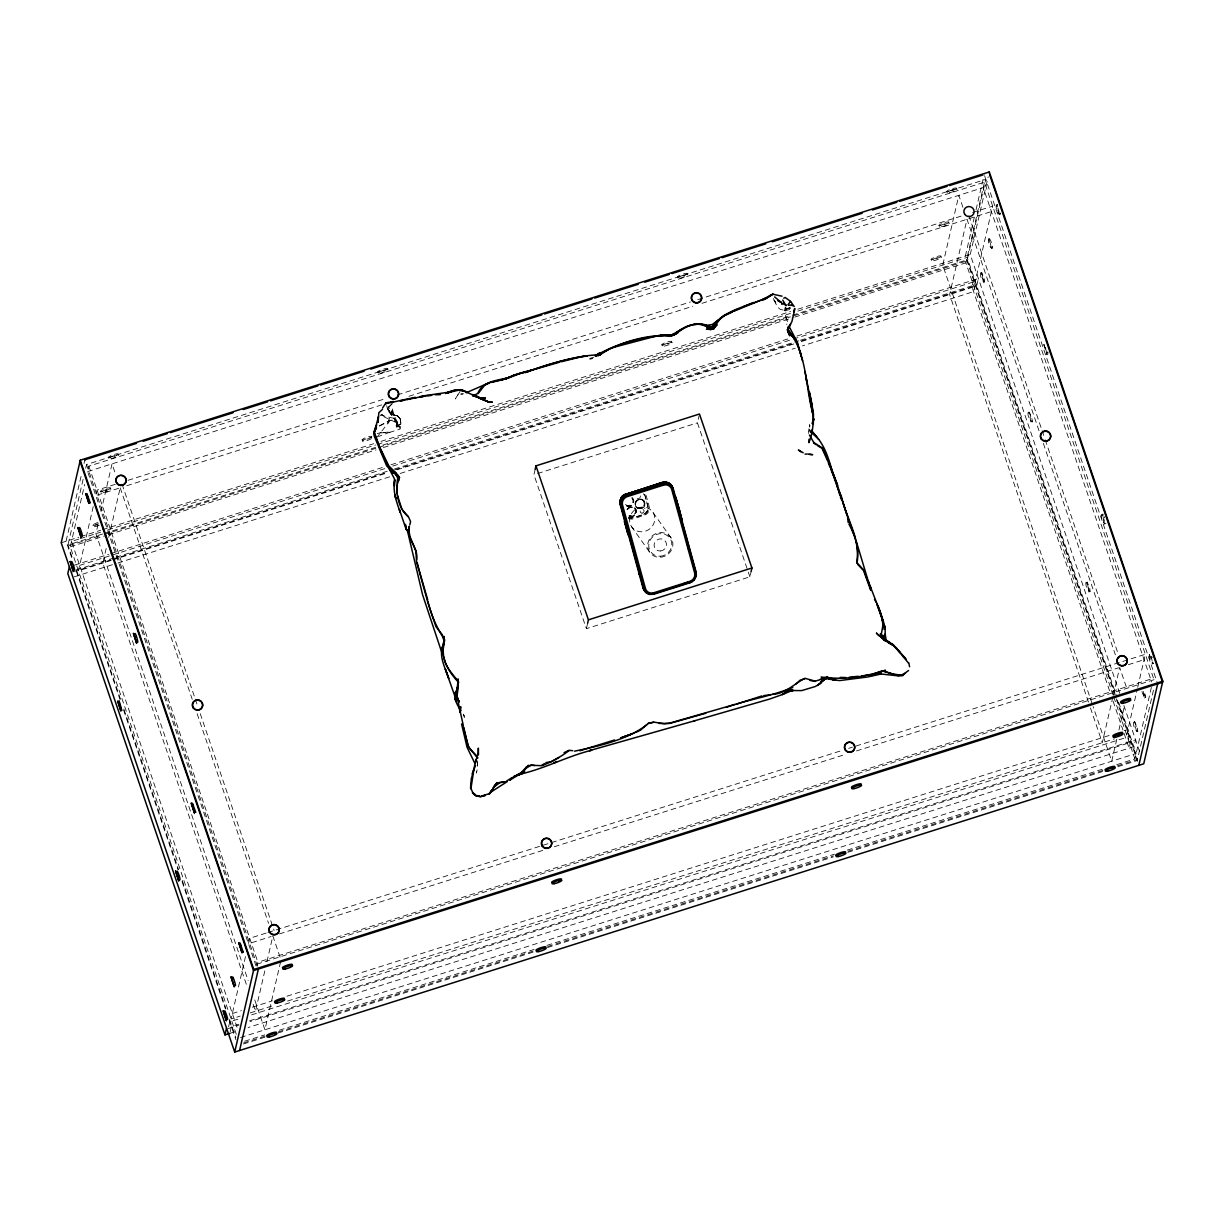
<?xml version="1.0" encoding="UTF-8"?>
<svg xmlns="http://www.w3.org/2000/svg" width="1224" height="1224" viewBox="0 0 1224 1224"><rect width="100%" height="100%" fill="white"/><g stroke="black" fill="none" stroke-linecap="round" stroke-linejoin="round"><path stroke-width="0.75" stroke-dasharray="5 3.75" d="M989.558 238.435C986.345 239.277 990.354 250.4 992.71 247.692C992.756 243.821 987.569 233.493 990.415 243.148M1103.084 514.248C1099.381 513.988 1103.65 526.228 1106.006 523.291M1152.182 661.037C1148.387 643.365 1147.898 663.867 1153.635 663.546M392.292 403.736L388.865 407.271L389.446 411.754L392.69 414.814L397.127 415.548L400.676 419.082L400.875 423.963L396.499 427.13L397.157 424.682L394.006 418.333L380.389 415.135L395.367 422.158M477.528 765.811L477.666 760.639M477.513 762.46L477.207 766.132L477.819 763.271M644.941 508.021L644.696 508.756M643.579 514.264C646.853 514.524 649.653 503.798 647.419 511.204C643.35 517.584 620.644 518.93 633.16 517.4M477.085 769.804L476.503 773.14L476.197 769.605M396.499 427.13L397.509 422.234L394.006 418.333L396.53 426.686M379.593 426.059L390.288 420.398L394.786 419.587L397.463 422.433L396.484 426.885L396.637 425.983L400.064 426.564L396.117 426.962L397.081 422.341L394.74 419.832M81.044 476.411L66.081 541.237L72.231 559.307M84.043 463.452L84.9 459.734L258.386 969.01M83.11 479.349L67.718 546.042L102.296 535.072M85.68 468.241L86.537 464.539L985.81 179.362L966.991 260.865L792.234 316.282M236.339 1034.372L70.258 546.837L84.655 484.459M256.046 965.981L87.623 471.592L88.878 466.16L984.494 182.147L1153.498 678.249L257.882 962.248L257.04 965.874M93.238 506.583L78.412 570.812L111.185 560.424M98.027 524.484L95.916 533.679L248.135 980.501M100.995 511.617L112.027 463.85L115.53 474.116M106.197 548.444L102.816 563.071L247.493 987.737M108.737 537.428L120.197 487.825L95.793 495.552L97.048 490.12L115.24 484.352M228.597 1026.844L229.775 1021.765L240.7 1018.291M245.488 956.587L231.091 1018.965L240.195 1016.088M230.234 1031.648L231.412 1026.553L238.695 1024.243M264.812 970.892L255.495 1011.238L252.419 1002.196M266.924 961.697L272.86 935.977L280.449 958.239M280.602 961.789L264.92 1029.766L254.286 998.57M535.163 469.389L533.939 474.698L586.388 628.677L749.899 576.825L751.123 571.532M586.388 628.677L587.612 623.368M749.899 576.825L697.435 422.846L699.072 415.778M974.335 217.168L965.354 256.076L1138.244 763.547M976.048 209.763L984.173 174.573M1113.167 695.201L965.874 262.839L984.494 182.147M1119.746 693.365L970.234 254.516L988.196 176.73M973.524 280.036L971.948 286.829L1110.627 693.901M1112.891 696.854L1102.304 742.708L1089.375 704.749M1113.32 695.003L1119.669 667.447L1127.258 689.709M1116.808 739.189L1111.729 761.236L1093.093 706.554M1118.935 729.994L1124.443 706.11M1126.707 734.966L1137.295 689.112M1137.723 687.276L1145.327 654.274L848.615 748.369M1130.685 741.377L1129.125 748.17L1123.571 731.891M1116.67 764.694L1134.878 758.926L1151.815 685.517M1153.467 690.168L1137.218 760.548L1117.191 766.897M789.541 309.442L785.012 310.973L786.099 306.811M808.452 433.48L809.477 429.838M809.691 426.533L810.043 425.677M460.04 391.481L455.328 398.932L458.235 394.25M789.495 308.876L790.214 308.096L782.794 309.947L780.162 309.29L776.98 306.551L775.022 301.41M392.032 403.538L388.498 407.225L389.033 411.937L397.984 423.412L394.052 415.38L392.078 407.837L391.481 415.334L392.353 410.759L387.151 424.651L389.201 421.591L377.053 437.167M997.621 204.683C993.429 204.24 999.335 218.346 1000.452 212.991M997.407 204.469L997.575 206.764M999.197 214.69L996.183 204.867M991.364 248.64L990.522 243.928M980.501 272.784C979.139 277.649 986.957 287.732 983.897 277.496C978.986 265.914 981.755 278.246 984.739 282.209M981.725 272.386L982.566 277.114M983.53 282.606L982.673 277.879M1043.812 344.663L1046.826 354.486L1048.05 354.103L1043.812 344.663L1045.021 344.281L1045.005 345.581M1046.826 354.486L1045.985 349.758M1028.129 412.58C1026.768 417.461 1034.571 427.528 1031.526 417.292C1026.079 405.067 1030.241 417.063 1031.144 422.402M1029.353 412.197L1032.368 422.02M1102.855 514.034L1103.038 516.329M1104.66 524.239L1101.631 514.417M1085.963 582.333C1084.602 587.214 1092.405 597.281 1089.36 587.046C1084.433 575.464 1087.218 587.795 1090.201 591.773M1087.172 581.951L1088.029 586.663M1088.977 592.156L1088.136 587.443M1152.289 664.051L1152.32 662.735M1141.9 691.637L1144.455 698.001L1143.599 693.289M1144.455 698.001L1145.802 697.053L1144.409 691.621M1133.577 722.145C1132.215 727.01 1140.034 737.093 1136.974 726.857C1131.542 714.617 1135.704 726.628 1136.606 731.967M1134.801 721.747L1137.83 731.569M396.117 426.962L400.462 423.932L400.248 419.235L400.998 425.631L400.095 429.058L389.921 432.302L380.067 432.975L390.946 431.797L378.568 436.494M590.657 359.305L592.248 358.357L588.361 359.168L592.248 358.357M379.333 425.891L390.089 420.169M790.138 307.224L785.701 309.32L788.868 308.678M790.214 308.096L782.794 309.947L785.273 310.315M87.623 471.592L983.239 187.578L1151.662 681.967M127.985 480.313L386.478 398.336M397.402 394.878L690.474 301.945M697.757 299.635L961.712 215.929M972.636 212.471L992.664 206.122L974.029 286.798L801.093 341.634M126.73 485.744L383.403 404.348M408.892 396.27L692.861 306.214M701.964 303.338L991.409 211.553M61.2 542.783L78.826 537.198M80.646 536.617L100.674 530.267M102.495 529.701L373.733 443.685M381.016 441.374L790.597 311.493M797.88 309.182L970.234 254.516M78.78 539.096L71.512 541.406L237.012 1027.227M80.218 538.652L100.628 532.18M107.911 529.87L375.508 445.016M377.329 444.434L790.551 313.39M797.834 311.08L967.128 257.407L1116.885 697.007M102.556 533.985L67.963 544.94L72.262 557.578M104.377 533.404L375.615 447.387M382.898 445.077L790.658 315.777M792.479 315.195L967.235 259.779L1114.727 692.723M104.117 534.49L377.176 447.892M378.996 447.326L790.413 316.863M70.258 546.837L106.656 535.301M108.477 534.72L376.074 449.866M383.357 447.556L792.938 317.674M794.759 317.093L965.874 262.839M74.251 565.213L108.829 554.243M110.65 553.661L383.709 467.078M390.992 464.768L789.664 338.344M796.946 336.034L978.404 278.491L976.829 285.284L800.833 341.098M79.667 565.381L385.483 468.394M392.766 466.084L791.423 339.675M793.244 339.094L975.283 281.367M75.873 570.002L114.107 557.884M115.928 557.303L387.167 471.286M394.449 468.976L798.584 340.823M800.404 340.241L975.161 284.825L973.585 291.618L802.47 345.887M72.675 572.006L110.91 559.873M112.73 559.292L387.61 472.127M394.893 469.817L793.55 343.393M113.006 559.842L387.87 472.678M396.974 469.787L793.81 343.944M74.312 576.795L116.173 563.514M117.994 562.933L391.053 476.35M400.156 473.459L795.187 348.197M537.566 473.535L697.435 422.846M266.098 933.086L249.711 938.288L248.457 943.719L271.131 936.528M267.918 932.52L841.332 750.679M279.409 933.912L543.364 850.206M554.288 846.748L845.539 754.382M856.463 750.924L1118.598 667.799M1128.39 664.678L1144.073 659.705M256.765 964.221L1156.037 679.06M232.346 1013.533L241.449 1010.657M252.373 1007.184L272.386 1000.834M286.952 996.214L1111.576 734.721M1124.321 730.682L1127.962 729.535M250.262 1012.891L274.773 1005.118M287.518 1001.079L1114.498 738.837M251.624 1014.834L1129.048 736.588L1127.488 743.381L250.048 1021.627M249.62 1020.785L1135.566 739.832L1134.005 746.625L248.044 1027.563M228.215 1028.543L239.139 1025.085M229.837 1033.347L237.119 1031.036M240.516 1037.508L1136.132 753.494L1117.497 698.812M244.708 1041.211L264.736 1034.861M279.302 1030.241L534.154 949.426M546.899 945.387L834.508 854.168M847.253 850.129L1103.926 768.749M243.653 1042.909L265.501 1035.978M278.246 1031.939L533.098 951.125M547.663 946.504L833.467 855.867M848.033 851.246L1102.885 770.432M1117.451 765.811L1137.463 759.461L1117.191 699.929M243.408 1043.995L265.241 1037.065M277.986 1033.025L534.674 951.629M547.403 947.59L833.207 856.953M847.773 852.332L1102.625 771.518M590.228 358.295L593.732 357.209M377.252 433.633L381.092 432.577L377.39 433.189M463.406 393.547L460.698 394.036L463.605 394.449M631.584 517.844L628.386 517.079M381.276 414.278L383.724 415.823L381.414 414.355M1000.421 214.292L999.518 212.716M988.334 238.818L992.587 248.258M1149.259 654.228L1152.105 661.756M1153.513 663.653L1152.595 662.077M1145.664 697.619L1143.185 692.004M643.61 493.808L644.696 495.154M653.05 512.535L671.15 538.009A12.883 12.087 -35.4 0 1 660.424 557.257A12.883 12.087 -35.4 0 1 649.286 539.524A12.883 12.087 -35.4 0 1 671.15 538.009M644.268 501.167A5.064 4.758 -35.4 0 1 639.938 508.694A5.064 4.758 -35.4 0 1 635.654 501.656A5.064 4.758 -35.4 0 1 644.268 501.167L644.467 501.442A5.064 4.758 -35.4 0 1 640.137 508.97A5.064 4.758 -35.4 0 1 635.853 501.932A5.064 4.758 -35.4 0 1 644.467 501.442M643.732 501.304L643.824 501.442A4.559 4.269 -35.4 0 1 639.938 508.205A4.559 4.269 -35.4 0 1 635.99 501.733A4.559 4.269 -35.4 0 1 643.732 501.304A4.559 4.269 -35.4 0 1 639.831 508.067A4.559 4.269 -35.4 0 1 636.097 501.871A4.559 4.269 -35.4 0 1 643.824 501.442M631.339 526.381L649.424 551.856M773.843 300.308L775.603 303.017M773.262 298.518L775.817 302.542M387.167 408.036L392.414 414.997L397.081 415.808L400.294 419.052L397.509 415.778L391.802 413.819L396.132 416.389L389.89 409.948L388.39 406.751M809.783 430.71L808.85 428.783L808.804 433.495M645.522 496.913L644.88 495.429A6.334 5.936 -35.4 0 0 643.901 494.221M787.522 321.56L785.38 314.262L786.864 324.697M999.09 211.675L997.881 207.927M1104.186 516.65L1104.614 517.859M1104.553 521.24L1103.329 517.492M1151.815 656.462L1152.243 657.655M984.723 176.164L1157.675 683.849M968.873 215.653L1041.517 428.905M1042.129 430.71L1044.592 437.932M1045.204 439.737L1117.849 652.973M956.571 188.282A5.156 0.949 -18.8 0 1 949.028 191.556A5.156 0.949 -18.8 0 1 949.472 189.674A5.156 0.949 -18.8 0 1 956.571 188.282L956.984 189.49A5.156 0.949 -18.8 0 1 949.441 192.749A5.156 0.949 -18.8 0 1 949.885 190.868A5.156 0.949 -18.8 0 1 956.984 189.49M962.921 207.3L958.836 195.32L942.725 265.134L1092.481 704.733M1039.023 430.726L967.006 219.28L949.625 294.54L1088.763 702.943M1043.338 443.363L1115.37 654.794M1123.861 705.452L1140.049 752.959M946.81 191.388L947.223 192.581M1113.779 697.007L1134.878 758.926M1113.09 701.138L1122.959 730.085M948.738 222.248A5.156 0.949 -18.8 0 1 941.195 225.507A5.156 0.949 -18.8 0 1 941.623 223.625A5.156 0.949 -18.8 0 1 948.738 222.248L949.136 223.441A5.156 0.949 -18.8 0 1 941.608 226.715A5.156 0.949 -18.8 0 1 942.036 224.833A5.156 0.949 -18.8 0 1 949.136 223.441M938.976 225.338L939.374 226.547M940.889 256.214A5.156 0.949 -18.8 0 1 933.361 259.473A5.156 0.949 -18.8 0 1 933.79 257.591A5.156 0.949 -18.8 0 1 940.889 256.214L941.302 257.407A5.156 0.949 -18.8 0 1 933.759 260.666A5.156 0.949 -18.8 0 1 934.203 258.784A5.156 0.949 -18.8 0 1 941.302 257.407M931.127 259.304L931.541 260.498M687.322 273.671A5.156 0.949 -18.8 0 1 679.779 276.93A5.156 0.949 -18.8 0 1 680.223 275.048A5.156 0.949 -18.8 0 1 687.322 273.671L687.735 274.865A5.156 0.949 -18.8 0 1 680.192 278.139A5.156 0.949 -18.8 0 1 680.62 276.257A5.156 0.949 -18.8 0 1 687.735 274.865M677.561 276.762L677.974 277.97M671.639 341.588A5.156 0.949 -18.8 0 1 664.096 344.847A5.156 0.949 -18.8 0 1 664.54 342.965A5.156 0.949 -18.8 0 1 671.639 341.588L672.053 342.781A5.156 0.949 -18.8 0 1 664.51 346.055A5.156 0.949 -18.8 0 1 664.938 344.173A5.156 0.949 -18.8 0 1 672.053 342.781M661.878 344.678L662.291 345.887M387.564 368.73A5.156 0.949 -18.8 0 1 380.021 371.989A5.156 0.949 -18.8 0 1 380.45 370.107A5.156 0.949 -18.8 0 1 387.564 368.73L387.962 369.923A5.156 0.949 -18.8 0 1 380.435 373.198A5.156 0.949 -18.8 0 1 380.863 371.316A5.156 0.949 -18.8 0 1 387.962 369.923M377.803 371.821L378.201 373.029M362.12 439.737L362.534 440.946M118.3 454.119A5.156 0.949 -18.8 0 1 110.772 457.378A5.156 0.949 -18.8 0 1 111.2 455.496A5.156 0.949 -18.8 0 1 118.3 454.119L118.713 455.313A5.156 0.949 -18.8 0 1 111.17 458.572A5.156 0.949 -18.8 0 1 111.614 456.69A5.156 0.949 -18.8 0 1 118.713 455.313M122.063 484.199L194.708 697.435M195.32 699.241L197.783 706.462M200.246 713.699L274.115 930.546M120.197 487.825L192.214 699.256M197.141 713.714L268.561 923.324M108.538 457.21L108.951 458.403M110.466 488.07A5.156 0.949 -18.8 0 1 102.923 491.329A5.156 0.949 -18.8 0 1 103.367 489.447A5.156 0.949 -18.8 0 1 110.466 488.07L110.879 489.263A5.156 0.949 -18.8 0 1 103.336 492.538A5.156 0.949 -18.8 0 1 103.765 490.656A5.156 0.949 -18.8 0 1 110.879 489.263M100.705 491.161L101.118 492.369M88.878 466.16L257.882 962.248M97.996 522.495A5.156 0.949 -18.8 0 0 92.871 525.127L93.269 526.32M76.561 570.2L120.809 700.082M123.884 709.109L178.582 869.652M182.269 880.484L225.905 1008.561M229.592 1019.378L235.742 1037.417M76.316 571.287L119.952 699.363M123.639 710.195L178.046 869.927M182.024 881.571L225.43 1008.974M229.332 1020.464L235.88 1039.681M1045.51 347.723L1045.877 348.993M1143.124 691.254L1143.491 692.509M386.692 405.664L387.809 409.856M1047.866 351.808L1048.081 352.787M809.278 424.254L809.753 427.161M784.798 307.913L785.227 310.513M648.261 508.128L645.232 496.5L648.445 508.419A6.334 5.936 -35.4 0 1 645.339 513.835L631.783 518.135A6.334 5.936 -35.4 0 1 628.692 517.492M99.175 525.433A5.156 0.949 -18.8 0 1 93.284 526.458A5.156 0.949 -18.8 0 1 98.41 523.688M97.492 524.668A5.156 0.949 -18.8 0 1 92.871 525.127M371.515 438.59A5.156 0.949 -18.8 0 1 364.079 441.221A5.156 0.949 -18.8 0 1 364.461 439.554A5.156 0.949 -18.8 0 1 371.759 437.503M371.652 436.983A5.156 0.949 -18.8 0 1 363.987 439.967A5.156 0.949 -18.8 0 1 364.4 438.192A5.156 0.949 -18.8 0 1 371.775 436.417M628.203 518.333A7.313 6.87 -35.4 0 0 633.634 518.731L644.084 515.426A7.313 6.87 -35.4 0 0 649.179 506.552L646.44 496.562A7.313 6.87 -35.4 0 0 645.721 494.909M632.349 497.984A5.064 4.758 -35.4 0 1 632.334 504.854A5.064 4.758 -35.4 0 1 625.296 505.237M627.208 509.689A5.064 4.758 -35.4 0 1 634.001 507.532A5.064 4.758 -35.4 0 1 635.807 514.065A5.064 4.758 -35.4 0 1 629.014 516.222M640.29 495.873A2.295 2.142 -35.4 0 1 638.683 498.642A2.295 2.142 -35.4 0 1 635.944 497.25M632.15 497.709A5.064 4.758 -35.4 0 1 626.137 505.68M627.009 509.413A5.064 4.758 -35.4 0 1 633.803 507.256A5.064 4.758 -35.4 0 1 635.608 513.789A5.064 4.758 -35.4 0 1 628.815 515.947M631.706 497.923A4.559 4.284 -35.4 0 1 631.676 504.104A4.559 4.284 -35.4 0 1 625.357 504.456M627.484 509.658A4.514 4.238 -35.4 0 1 633.542 507.731A4.514 4.238 -35.4 0 1 635.134 513.56A4.514 4.238 -35.4 0 1 629.09 515.472A4.514 4.238 -35.4 0 0 635.027 513.407A4.514 4.238 -35.4 0 0 633.435 507.593A4.514 4.238 -35.4 0 0 627.392 509.521M629.733 522.128A12.883 12.087 -35.4 0 1 645.706 507.394A12.883 12.087 -35.4 0 1 651.658 527.054A12.883 12.087 -35.4 0 1 630.62 525.05M785.058 310.406L785.731 307.178L785.058 310.406M397.341 422.77L396.637 425.983L400.095 429.058L397.341 422.77M389.798 412.794L387.595 407.378L389.798 412.794M464.003 715.505L463.498 714.204L464.738 718.932L464.003 715.505M642.11 513.116A1.958 1.836 -35.4 0 0 643.793 510.194A1.958 1.836 -35.4 0 0 640.458 510.377A1.958 1.836 -35.4 0 0 642.11 513.116M660.409 556.201A11.796 11.062 -35.4 0 0 670.216 538.591A11.796 11.062 -35.4 0 0 650.219 539.983A11.796 11.062 -35.4 0 0 660.409 556.201M660.348 551.014A6.365 5.967 -35.4 0 0 665.642 541.513A6.365 5.967 -35.4 0 0 654.855 542.263A6.365 5.967 -35.4 0 0 660.348 551.014"/><path stroke-width="1.5" d="M87.011 493.685L90.163 502.942L89.627 502.192M192.474 803.25L195.748 812.384L195.09 811.757M240.088 943.046L243.255 952.303L242.719 951.553M625.648 523.505L625.403 521.516L625.724 522.25M636.832 564.05L636.679 564.708M639.769 574.637L639.708 574.117M660.256 483.082L628.111 494.052M478.477 754.856L478.339 748.124L478.232 752.653L475.142 763.577L476.197 759.278M373.764 434.153L376.227 427.604M378.247 417.2L378.078 422.341L378.828 412.748L382.531 409.29M666.392 482.944L666.544 482.149L667.218 483.052L664.357 481.981L664.387 482.807M470.567 788.623L470.766 783.697M809.018 439.248L808.88 442.644C815.551 426.182 813.516 408.892 809.37 392.078M460.805 710.67C457.455 705.177 453.446 698.919 455.282 692.203L455.435 697.787L445.352 669.146L448.718 678.463C445.414 668.289 439.202 657.671 442.399 646.67L442.292 653.983L422.601 594.849L407.209 529.824L409.535 533.756M648.949 592.952L649.607 594.42L653.968 594.176L690.168 582.701L693.932 580.36L696.15 576.504L696.165 572.251L673.2 488.56C671.012 483.434 670.63 487.121 673.2 488.56M882.795 626.015L881.158 634.919L882.688 638.24M882.841 629.488L883.346 624.133L880.867 613.775L868.306 581.323L870.983 589.937M459.933 712.184L460.469 706.998M460.867 706.86L460.331 712.062L463.33 725.541M455.848 692.723L455.879 701.383L454.793 697.282L456.215 691.147L455.19 698.843L454.793 697.282M787.736 331.505L787.644 330.404L789.801 335.835L787.736 331.505L788.241 326.992L787.46 330.098L792.555 336.309L789.143 333.265L790.582 334.718M409.076 526.381L408.464 531.446L409.566 536.571L415.869 551.029L416.527 561.433L427.635 601.688L435.928 626.581L442.369 634.919L444.251 641.835L444.19 636.419L443.501 645.125M409.428 526.549C406.506 538.621 418.623 547.602 416.696 559.72M470.735 783.896L471.439 778.632M620.843 500.249L620.078 499.989L619.757 502.253L620.66 505.221L621.547 498.902L624.668 495.689L665.014 482.899M672.649 586.832L673.353 587.015M444.281 639.984C439.095 655.88 448.045 671.18 458.388 682.212L457.608 688.408L458.097 678.907L456.506 697.282L459 701.857L457.455 697.542L459.979 712.001M471.393 778.816L475.952 760.257M649.607 594.42L645.813 592.477L645.599 590.779M397.341 485.148L397.066 493.777M813.317 423.932L813.47 413.972L804.918 371.484M397.632 483.495L398.947 478.309L396.316 473.367L388.819 466.007L379.654 446.974L374.238 432.149L376.533 427.727M80.264 460.209L61.2 542.783L234.702 1052.059L1143.736 763.791L1162.8 681.217L989.298 171.941L80.264 460.209L253.766 969.485L234.702 1052.059M69.37 566.758L67.794 573.551L224.956 1034.892L229.837 1033.347M224.956 1034.892L226.532 1028.099M239.583 1050.513L258.386 969.01M535.163 469.389L535.974 465.854L699.47 414.018L751.934 567.997L751.123 571.532M587.612 623.368L588.423 619.849L535.974 465.854M989.053 173.028L989.298 171.941M1138.856 765.352L1157.675 683.849M409.811 524.882L410.591 521.546L408.342 516.574L402.543 510.133M813.195 422.02L813.945 418.853L812.032 423.55M378.491 416.588L375.37 428.4L376.701 424.973M794.927 308.632L791.943 321.453L787.69 329.853L788.21 332.087L788.332 327.282L790.475 324.222L787.43 329.914L788.332 327.282L788.225 332.24L787.981 328.95L787.69 329.853M793.596 312.028L794.529 308.815M472.173 773.767L475.402 765.872M473.994 768.871L470.949 788.501L472.816 792.647L475.065 794.498M458.235 687.475L456.843 697.298M620.828 504.135L644.467 590.825L644.375 589.279M620.69 500.953L621.012 497.969L622.266 496.179L622.909 497.112M620.308 499.958L621.624 498.382M620.476 499.973L624.041 494.817L624.668 495.689M642.998 587.964L643.839 589.953M679.871 513.086L680.177 514.202M390.67 402.053L393.424 401.533L385.912 402.834L382.638 407.898M662.184 590.855L663.117 590.611M665.902 590.06L665.55 590.121M676.52 586.617L677.132 586.281M678.586 585.699L677.713 586.128M680.59 584.934L681.554 584.919M683.114 584.46L682.349 584.475M376.059 426.304L373.886 432.072L381.337 451.977L388.543 466.16L396.071 473.55L398.733 480.573L398.213 475.509L393.929 471.607L399.636 477.635L398.213 475.509C395.245 489.478 396.775 506.69 408.066 516.65M639.096 573.49L639.708 574.24M478.064 393.684L484.582 385.269L489.386 382.99M492.981 788.103L494.802 785.104L499.591 782.457L504.931 781.723M666.284 482.531L669.268 483.771L668.595 482.853L668.243 483.602M782.014 296.177L772.818 294.219L765.413 298.977M673.169 587.979L674.179 587.076L673.093 587.795M524.974 768.657L520.2 773.507M493.318 788.562L490.809 792.112L507.363 781.555M492.079 789.602L489.126 793.749L482.011 795.875M489.34 794.146L497.128 782.503L493.976 787.032L499.744 782.687L505.068 781.952M788.026 304.7L790.52 301.364L785.15 297.463L783.743 298.197M621.547 498.902L620.92 498.03L624.011 494.771L626.045 493.884L626.673 494.771M621.455 498.153L622.679 496.531M627.667 531.935L628.187 533.174L627.943 531.95M628.539 532.761L628.478 532.532M489.707 793.29L492.369 789.908M713.577 327.466L720.217 318.867L724.424 315.685M904.138 673.98L902.532 675.74L898.064 675.847L878.648 673.736L881.158 673.98L867.694 676.964L839.695 680.575L829.964 679.289L825.007 677.193M908.545 670.523L901.935 675.357M714.678 327.206L717.111 324.743L711.481 329.363L706.432 329.21L713.072 329.103L713.944 328.904L710.042 329.623L714.602 327.374L713.118 328.43M676.688 502.437L676.291 501.595M796.273 683.818L799.976 680.299L805.055 678.555M646.961 724.47L640.412 730.223L635.684 732.472M512.489 777.332L506.568 781.05M509.995 780.132L512.642 777.76M662.873 483.296L662.215 482.378L666.223 482.715M825.435 678.861L829.673 677.958L827.011 677.836L820.539 682.395L826.001 677.652L829.688 678.448M624.041 494.848L622.251 496.194M596.593 354.914L599.622 353.002L595.032 355.878C617.6 343.623 644.604 333.999 670.477 335.713C681.783 329.608 696.441 318.102 709.706 327.129L713.408 327.19L708.069 326.946L709.706 327.129L705.238 325.446M637.123 565.335L637.046 565.029M678.341 331.75L674.057 335.101L658.022 335.606L611.464 347.907M595.981 356.092L598.888 353.874L596.042 355.939M599.255 355.19L609.827 348.595M558.924 757.457L551.228 761.741L545.919 762.583M665.366 334.932C675.816 338.604 682.395 325.247 692.753 325.156M541.651 765.428L544.496 763.531M673.904 334.841L679.81 330.572M661.572 591.253L661.189 591.207M676.306 586.219L677.132 586.311M822.803 680.575L827.011 677.836L829.841 678.509M788.042 691.009L782.381 694.559L769.544 699.072L694.253 720.875M510.026 779.948L519.129 774.608L514.019 776.383M473.26 396.025L477.865 393.256C482.746 381.169 496.959 380.649 507.792 377.726M820.141 679.427L823.385 677.606M787.414 691.208L790.429 689.678M772.864 294.02L761.986 299.849L766.117 298.013C747.742 306.153 724.7 309.748 712.23 326.747L708.757 326.655L713.47 326.594L712.23 326.747L718.457 319.969L712.276 324.513L705.712 325.492M772.818 294.219L763.791 299.773L758.543 300.813M639.158 573.781L639.616 574.699L639.234 573.429M445.628 393.577L448.795 391.971M732.488 311.936L726.046 314.966M518.991 774.945L524.668 771.258L520.353 774.364L517.706 774.869M387.365 403.354L415.288 397.28M640.672 577.59L641.039 577.743M678.05 585.806L678.326 585.898M569.145 750.557C560.623 756.876 551.687 762.078 541.788 765.673L531.078 765.306L524.652 768.947L528.523 765.26L523.275 771.671L513.973 776.582M564.065 752.668L569.038 750.312L572.694 750.694M792.785 687.475C771.288 696.211 748.247 699.531 726.368 707.319M821.778 679.932L827.21 677.377L835.655 680.116L827.21 677.377L824.226 678.127M901.889 674.883L905.5 673.2M624.102 494.94L662.245 482.409M626.137 494.389L624.179 495.077M504.854 379.195L515.365 374.636L530.176 370.903L525.295 372.586C545.124 364.89 565.962 359.03 586.985 355.802M446.867 393.348L452.084 391.037L447.341 393.072L450.845 391.879L420.979 396.239M734.094 311.141L758.681 301.073M738.837 308.632L724.271 315.241L719.987 318.485L713.454 327.007C706.279 327.451 700.052 321.514 692.692 324.681C685.333 326.12 679.091 330.312 673.322 334.902L677.897 332.821L671.823 335.56L675.755 333.617L668.579 335.544L673.934 334.657L670.568 335.697L673.919 334.55L670.936 335.651L660.424 334.932L665.734 334.978M525.968 767.234L531.002 765.061L534.613 765.459M781.799 304.026L784.431 302.909L785.548 305.51M743.718 306.49L753.571 302.45M506.568 378.69L519.879 373.611L559.261 362.289M445.674 393.378C452.36 390.196 460.744 387.625 467.247 392.583L462.137 390.211L488.238 401.763L492.369 402.145L487.703 401.702L481.307 398.871L488.238 401.763M504.839 378.905L519.802 373.152L532.945 369.725L528.11 371.331C551.611 363.742 575.601 355.281 600.54 354.746L597.679 355.771C619.528 341.618 647.419 335.636 673.185 335.101L665.122 334.993L668.625 335.345M504.793 379.103L509.765 377.13L501.718 379.976M511.433 376.196L515.365 374.636M634.032 733.115L620.614 737.95M466.252 392.72L489.233 382.73L503.033 379.333M664.234 482.378L668.304 483.052L671.027 484.995L670.339 484.077L672.374 486.647M491.069 382.408L503.141 379.624M620.614 737.934L630.727 734.415L623.567 736.894M820.355 679.626L815.184 681.141L804.994 678.31C794.254 683.604 785.946 693.564 772.589 694.375M614.647 739.954L579.839 750.756M448.917 392.43L459.092 390.089L462.412 390.946M620.033 502.024L620.384 503.125M824.609 678.218L827.21 677.377M84.9 459.734L136.491 443.379M143.147 441.267L167.459 433.556M170.457 432.608L233.034 412.763M243.27 409.52L267.658 401.793M270.58 400.86L317.903 385.851M320.489 385.04L364.201 371.163M370.704 369.113L541.819 314.843M544.558 313.971L591.926 298.962M594.604 298.105L638.301 284.243M644.742 282.209L669.237 274.436M672.068 273.533L719.437 258.524M722.038 257.698L765.719 243.836M772.268 241.771L862.201 213.251M872.467 209.993L896.794 202.281M899.793 201.333L947.162 186.308M949.579 185.543L982.352 175.154M626.076 494.205L664.403 482.011M627.881 493.639L660.302 483.358M675.908 497.801L675.801 497.036L677.3 502.238L675.174 497.648M677.193 501.473L676.734 502.268M684.109 583.542L689.54 581.828L690.168 582.701M588.423 619.849L751.934 567.997M253.766 969.485L1162.8 681.217M695.186 720.615L589.509 750.633L591.682 750.236C566.314 756.447 543.517 769.391 517.89 774.67L522.48 773.4L517.431 774.792M880.79 671.288L872.375 674.47L861.773 675.923M670.568 335.697L674.103 334.871L665.336 335.376L671.349 335.468L669.543 335.56M827.806 677.438L833.238 679.595L827.225 677.561L824.242 678.433L829.092 678.371M705.774 713.271L669.65 723.445L658.956 723.415M761.94 695.921L736.542 704.091M635.776 560.271L636.709 560.255M640.703 578.003L641.575 577.942M485.194 795.34L480.481 796.533L476.029 795.676L472.541 792.8M485.148 795.539L480.451 796.732L475.983 795.875L472.495 792.984M631.477 341.649L628.815 342.307L639.02 339.782M560.974 361.814L580.008 357.117M400.309 400.784L428.048 395.459M400.478 401.044L403.905 400.279M407.332 399.529L410.759 398.764M648.246 723.262L653.647 722.083L664.25 723.797L669.589 723.154L734.783 704.443M653.692 722.328L648.445 723.476C628.815 739.526 598.995 746.12 574.5 751.169M822.36 678.662L827.715 677.515M673.016 587.138L674.087 587M662.199 482.746L666.59 482.179M694.498 324.865C700.663 322.447 705.82 327.588 711.741 327.389M412.427 398.351L415.915 397.8M419.419 397.249L422.907 396.698M428.155 395.887L431.659 395.337M671.425 485.729L681.692 520.674M827.225 677.561L825.144 677.866L833.406 679.595L826.001 677.652L820.279 683.619L815.199 686.542L801.674 690.611L790.214 690.52L793.091 690.091L782.381 694.559L788.271 690.764L793.03 690.642L790.214 690.52M763.715 695.66L770.814 694.635M453.783 390.456L459.046 389.798M696.165 572.251L694.758 571.577M581.737 356.689L587.015 356.092M849.303 677.193L858.208 676.291M900.604 675.005L892.893 674.072M901.981 675.158L898.049 675.556L882.565 671.043L885.503 670.278L875.221 673.491L877.424 672.634C861.329 677.163 842.862 679.657 826.69 677.408M781.555 303.644L784.385 303.108L782.794 300.11M479.548 398.336L485.163 397.999L479.548 398.336L472.693 394.526L481.124 398.427L476.901 396.76M805.04 454.119L806.983 454.073M435.101 394.74L440.441 394.633M636.817 564.616L637 564.448M840.276 677.408L845.753 677.545M640.81 578.034L620.461 503.967M835.38 679.458L821.12 676.964M472.51 395.612L476.916 395.964M809.462 454.425L812.659 454.685L808.1 454.012M705.59 325.875L708.604 326.165L705.146 325.324M809.997 680.452L815.261 681.386M476.182 795.432L479.058 795.982M475.096 396.362L478.523 397.142L472.923 395.627M882.55 670.752L891.21 673.445M461.096 390.165L464.156 391.083M475.218 396.331L479.762 397.8L476.274 396.438M485.117 400.478L479.058 397.922L482.103 399.039M666.422 482.241L668.641 482.899M783.345 303.782L786.512 305.113M887.171 641.544L893.092 644.589L900.13 652.652L892.801 644.971L888.134 642.432M890.552 642.967L883.774 639.555L881.999 637.107L885.472 640.841L884.845 640.336M888.272 642.386L893.046 644.788L896.901 648.429M781.111 302.252L777.944 300.66L781.004 302.236L774.608 296.897M889.986 642.631L887.706 641.437L893.872 645.767L886.406 640.351M883.728 639.754L881.525 634.935L883.728 639.754L892.831 645.017L879.245 635.378L881.999 638.102L880.377 633.818M803.189 452.758L798.385 449.988L800.787 451.809M817.678 445.766L821.977 448.275L827.654 460.882M905.561 658.405L900.176 652.453M671.685 485.714L672.573 487.672M813.501 442.904L816.286 444.817M668.411 482.944L670.4 484.123M668.182 483.189L669.819 484.337M646.915 592.615L643.931 589.662M645.155 591.513L647.572 593.701M791.331 304.837L792.571 305.74M811.206 431.628C830.53 447.066 830.591 475.34 841.286 496.087C846.197 518.41 861.176 539.692 857.045 562.765L863.945 570.292L870.845 589.371L870.555 586.939M815.306 435.668L813.96 434.642L818.672 439.401M889.787 643.564L886.069 639.846L885.197 634.124L884.692 636.526C887.109 625.265 879.995 614.524 877.18 603.967M789.143 333.265L794.682 338.161L788.21 332.087M903.312 656.783L906.326 659.445M882.871 638.163L885.442 640.489M121.895 710.456L119.08 700.847L119.065 702.148M884.156 639.341L884.784 640.458L883.3 635.44L884.83 639.999M694.605 577.621L695.293 578.569M900.13 652.652L896.656 648.552L908.407 663.026M811.527 432.837L810.609 431.307L812.69 433.832M669.972 484.214L672.053 487.626M644.053 589.524L645.323 591.1M643.824 589.876L645.813 592.477M816.944 437.243L811.298 430.129M409.504 534.062L405.664 527.927L399.376 509.475L400.233 512.336C396.499 501.993 392.414 490.855 394.801 479.701L394.327 485.821L394.419 478.798L389.385 469.144L393.149 473.214L386.6 465.717L373.947 435.392M857.687 564.402L863.578 570.583L870.601 590.044M790.52 301.364L794.208 306.536M788.547 305.082L791.408 305.373M695.829 573.459L696.441 574.347M693.304 579.487L693.932 580.36M691.545 580.91L692.172 581.783M653.968 594.176L653.234 593.089M810.609 431.307L811.283 432.439M874.487 599.347L876.292 602.422M675.418 497.219L675.939 498.642M73.945 570.109C76.515 571.715 69.615 554.962 71.941 564.494M179.408 879.674C181.825 881.724 175.996 865.965 177.097 872.896M628.432 531.843L628.493 533.083L628.126 531.767M458.725 682.258C453.217 674.24 445.108 667.478 443.991 656.906M679.764 513.193L680.299 514.554M457.669 698.797L459.337 701.811M787.95 329.516L797.375 342.292L802.546 360.927M477.513 757.901L468.685 747.252L463.361 727.209M477.834 757.916C474.836 752.332 468.042 749.394 467.201 742.325M787.567 329.715C807.167 352.022 805.132 385.529 812.69 413.207L808.988 392.216L812.675 413.284M840.429 497.388L842.005 500.539M81.411 535.332C84.731 540.779 78.412 521.791 79.484 529.38M234.503 984.693C237.823 990.139 231.489 971.152 232.56 978.741M226.654 1018.659C230.219 1023.907 222.661 1003.405 225.017 1013.855M789.235 326.701L796.503 340.731L801.261 355.954M848.905 524.101C855.943 537.015 859.003 548.765 856.662 562.994M881.571 634.736L883.774 639.555M682.365 521.087L680.207 513.086L682.319 521.592M671.073 485.867L671.854 487.672M643.778 587.734L644.543 589.509M830.775 469.098L836.007 482.149M881.418 636.725L881.999 638.102M626.076 523.367L625.648 522.48M88.832 500.325L89.26 501.381M136.461 640.121C140.056 648.414 135.221 629.794 134.747 634.231M241.924 949.686L242.337 950.742M679.259 510.026C682.655 520.46 673.277 488.422 679.519 511.127M854.842 536.816C843.474 507.562 836.405 476.381 822.329 447.953L813.838 442.568L809.431 435.01M828.22 462.534L830.071 467.476M842.785 502.115L847.1 515.488M419.526 571.532L427.757 599.959M876.858 604.044L881.51 617.386M474.805 763.256L467.063 747.298L461.57 723.95M676.551 501.886L676.245 500.937M625.709 522.174L626.015 523.046M193.866 808.681L194.295 809.89M72.721 567.049L73.149 568.242M120.35 706.845L120.778 708.053M225.813 1016.41L226.241 1017.603M679.244 511.081L678.922 510.102M682.258 520.812L681.952 519.848M682.166 521.638L681.63 519.925M989.665 174.833L1162.555 682.303L253.506 970.571L80.019 461.295M856.509 542.018L870.937 590.121M836.558 483.817L839.939 495.674M879.061 608.772L881.494 616.07L878.128 605.972M80.141 531.797L80.57 533.083M177.771 875.328L178.184 876.598M427.972 601.673C431.215 615.55 437.029 628.279 444.679 639.831L443.027 650.112L443.562 655.222M625.158 523.627C621.241 510.989 633.879 555.451 624.974 522.832M241.067 947.208L240.409 944.775M135.252 636.388L135.619 637.643M87.623 496.577L87.99 497.847M677.958 505.42L677.224 504.472M419.052 569.848L417.277 563.132M466.742 740.673L463.697 727.209M682.487 524.025L695.553 571.379M672.389 487.596L695.553 572.679A7.864 7.375 -35.4 0 1 690.076 582.211L653.983 593.655A7.864 7.375 -35.4 0 1 644.558 588.851L621.608 505.252A7.864 7.375 -35.4 0 1 627.101 495.72L663.194 484.276A7.864 7.375 -35.4 0 1 672.603 489.08M682.533 525.815L684.032 531.262M687.521 543.991L690.015 553.095M691.024 556.721L692.524 562.183M693.518 565.825L695.018 571.271M687.322 544.037L688.775 549.76M636.511 560.317L641.361 577.988M620.66 503.906L626.198 524.071M626.55 525.019L630.896 540.809M631.737 544.252L635.761 558.924M636.113 560.362L641.162 578.034M641.33 579.182L643.319 586.082M641.131 579.258L643.426 587.596M620.063 504.196L643.013 588.04M192.78 804.979L193.071 806.142M119.264 703.142L119.57 704.305M394.771 494.389L395.826 498.505L395.398 496.822M397.494 495.475L401.702 508.649M800.588 352.787L801.307 355.756M908.774 662.781L909.585 666.759M809.324 392.261L811.971 405.465M882.014 619.084L882.948 624.286M805.989 376.518L806.647 381.796M847.559 517.186L848.171 522.495M385.912 402.834L385.912 404.058M275.094 924.916A5.156 5.034 13 0 1 278.2 932.887A5.156 5.034 13 0 1 269.54 932.198A5.156 5.034 13 0 1 273.748 924.809M850.604 742.417A5.156 5.034 13 0 1 853.725 750.389A5.156 5.034 13 0 1 845.065 749.7A5.156 5.034 13 0 1 849.272 742.31M120.656 475.447A5.156 5.034 13 0 1 125.766 482.378A5.156 5.034 13 0 1 117.244 483.908A5.156 5.034 13 0 1 119.34 475.692M698.797 293.5A5.156 5.034 13 0 1 699.7 301.961A5.156 5.034 13 0 1 691.499 299.1A5.156 5.034 13 0 1 697.527 293.056M268.989 1035.764A5.156 0.949 -18.8 0 1 267.551 1034.846A5.156 0.949 -18.8 0 1 274.298 1032.337A5.156 0.949 -18.8 0 1 275.752 1033.255M536.556 950.558A5.156 0.949 -18.8 0 1 538.315 948.661A5.156 0.949 -18.8 0 1 544.802 946.779A5.156 0.949 -18.8 0 1 544.175 948.34M836.313 855.5A5.156 0.949 -18.8 0 1 840.276 852.73A5.156 0.949 -18.8 0 1 845.31 852.394M1105.563 770.11A5.156 0.949 -18.8 0 1 1109.525 767.356A5.156 0.949 -18.8 0 1 1114.559 767.02M1113.182 767.907A5.156 0.949 -18.8 0 1 1112.142 768.397M276.823 1001.813A5.156 0.949 -18.8 0 1 275.385 1000.895A5.156 0.949 -18.8 0 1 282.147 998.371A5.156 0.949 -18.8 0 1 283.586 999.289M1114.131 736.129A5.156 0.949 -18.8 0 1 1114.177 734.752A5.156 0.949 -18.8 0 1 1120.756 732.488A5.156 0.949 -18.8 0 1 1121.857 733.467M1118.782 734.92A5.156 0.949 -18.8 0 1 1117.512 735.349M283.693 968A5.156 0.949 -18.8 0 1 286.309 965.491A5.156 0.949 -18.8 0 1 291.97 964.925M552.957 882.611A5.156 0.949 -18.8 0 1 555.558 880.102A5.156 0.949 -18.8 0 1 561.235 879.536M559.858 880.423A5.156 0.949 -18.8 0 1 558.802 880.913M852.715 787.552A5.156 0.949 -18.8 0 1 855.316 785.043A5.156 0.949 -18.8 0 1 860.992 784.477M1121.964 702.178A5.156 0.949 -18.8 0 1 1122.316 700.633A5.156 0.949 -18.8 0 1 1129.232 698.445A5.156 0.949 -18.8 0 1 1128.865 699.99M70.12 561.556L73.272 571.256L70.242 561.433M77.954 527.59L81.105 537.29L77.954 527.59M85.802 493.624L88.939 503.339L85.802 493.624M117.749 701.352L120.885 711.052L117.871 701.23M133.431 633.435L136.568 643.136L133.431 633.435M175.583 871.106L178.719 880.806L175.583 871.106M191.265 803.189L194.402 812.889L191.265 803.189M223.196 1010.902L226.348 1020.617L223.196 1010.902M231.045 976.951L234.182 986.651L231.045 976.951M238.879 942.985L242.031 952.7L238.879 942.985M442.415 648.552L442.063 650.112L443.731 643.793L442.415 648.552M457.837 686.236L455.695 693.763L457.837 686.236M716.331 325.018L710.685 328.721L714.648 327.083L713.516 327.695L716.331 325.018M820.876 682.655L817.571 685.409L820.876 682.655M556.752 761.558L553.569 763.21L556.752 761.558M714.954 326.41L710.838 327.604L706.355 326.578L710.838 327.604L714.954 326.41M876.675 673.445L871.916 675.495L879.612 672.251L876.675 673.445M879.75 671.915L877.379 672.833L882.519 671.226L879.75 671.915M663.423 485.148L627.331 496.592A6.916 6.487 -35.4 0 0 622.511 504.961L645.461 588.56A6.916 6.487 -35.4 0 0 653.738 592.783L689.831 581.339A6.916 6.487 -35.4 0 0 694.651 572.97L671.701 489.371A6.916 6.487 -35.4 0 0 663.423 485.148M674.286 334.902L670.798 335.82L674.286 334.902M879.016 635.669L876.522 633.175L879.016 635.669M396.071 474.575L393.975 472.449L398.565 478.4L396.025 473.734L397.647 476.289L396.071 474.575M836.344 482.103L832.488 472.28L837.629 485.469L836.344 482.103M383.556 456.797L381.659 451.977L383.556 456.797M882.351 619.053L881.831 617.233L883.101 621.899L882.351 619.053M406.307 529.472L405.358 524.469L406.307 529.472M885.09 628.769L884.156 624.638L885.013 628.738M269.831 932.306A5.156 5.034 13 0 0 278.735 931.862A5.156 5.034 13 0 0 273.809 924.548A5.156 5.034 13 0 0 269.831 932.306M542.278 846.166A5.156 5.034 13 0 0 551.167 845.723A5.156 5.034 13 0 0 546.256 838.394A5.156 5.034 13 0 0 542.278 846.166M542.339 845.891A5.156 5.034 13 0 0 551.244 845.447A5.156 5.034 13 0 0 546.317 838.134A5.156 5.034 13 0 0 542.339 845.891M845.356 749.807A5.156 5.034 13 0 0 854.245 749.363A5.156 5.034 13 0 0 849.334 742.035A5.156 5.034 13 0 0 845.356 749.807M1117.803 663.668A5.156 5.034 13 0 0 1126.692 663.224A5.156 5.034 13 0 0 1121.781 655.896A5.156 5.034 13 0 0 1117.803 663.668M1117.864 663.393A5.156 5.034 13 0 0 1126.753 662.949A5.156 5.034 13 0 0 1121.842 655.62A5.156 5.034 13 0 0 1117.864 663.393M193.224 707.9A5.156 5.034 13 0 0 202.128 707.457A5.156 5.034 13 0 0 197.202 700.128A5.156 5.034 13 0 0 193.224 707.9M193.285 707.625A5.156 5.034 13 0 0 202.19 707.197A5.156 5.034 13 0 0 197.263 699.868A5.156 5.034 13 0 0 193.285 707.625M1041.257 438.988A5.156 5.034 13 0 0 1050.161 438.544A5.156 5.034 13 0 0 1045.235 431.215A5.156 5.034 13 0 0 1041.257 438.988M1041.318 438.712A5.156 5.034 13 0 0 1050.223 438.269A5.156 5.034 13 0 0 1045.296 430.94A5.156 5.034 13 0 0 1041.318 438.712M116.754 482.944A5.156 5.034 13 0 0 125.644 482.516A5.156 5.034 13 0 0 120.732 475.187A5.156 5.034 13 0 0 116.754 482.944M389.186 396.806A5.156 5.034 13 0 0 398.091 396.362A5.156 5.034 13 0 0 393.164 389.033A5.156 5.034 13 0 0 389.186 396.806M389.263 396.53A5.156 5.034 13 0 0 398.152 396.086A5.156 5.034 13 0 0 393.241 388.773A5.156 5.034 13 0 0 389.263 396.53M692.264 300.446A5.156 5.034 13 0 0 701.168 300.002A5.156 5.034 13 0 0 696.242 292.674A5.156 5.034 13 0 0 692.264 300.446M964.711 214.307A5.156 5.034 13 0 0 973.615 213.863A5.156 5.034 13 0 0 968.689 206.535A5.156 5.034 13 0 0 964.711 214.307M269.402 1036.957A5.156 0.949 -18.8 0 0 276.93 1033.699A5.156 0.949 -18.8 0 0 269.831 1035.076A5.156 0.949 -18.8 0 0 269.402 1036.957M538.652 951.584A5.156 0.949 -18.8 0 0 546.195 948.325A5.156 0.949 -18.8 0 0 539.08 949.702A5.156 0.949 -18.8 0 0 538.652 951.584M838.409 856.525A5.156 0.949 -18.8 0 0 845.952 853.266A5.156 0.949 -18.8 0 0 838.853 854.643A5.156 0.949 -18.8 0 0 838.409 856.525M1107.659 771.135A5.156 0.949 -18.8 0 0 1115.202 767.876A5.156 0.949 -18.8 0 0 1108.102 769.253A5.156 0.949 -18.8 0 0 1107.659 771.135M277.236 1003.007A5.156 0.949 -18.8 0 0 284.779 999.748A5.156 0.949 -18.8 0 0 277.68 1001.125A5.156 0.949 -18.8 0 0 277.236 1003.007M1115.508 737.185A5.156 0.949 -18.8 0 0 1123.051 733.926A5.156 0.949 -18.8 0 0 1115.936 735.303A5.156 0.949 -18.8 0 0 1115.508 737.185M285.085 969.041A5.156 0.949 -18.8 0 0 292.613 965.782A5.156 0.949 -18.8 0 0 285.513 967.159A5.156 0.949 -18.8 0 0 285.085 969.041M554.334 883.667A5.156 0.949 -18.8 0 0 561.877 880.408A5.156 0.949 -18.8 0 0 554.763 881.785A5.156 0.949 -18.8 0 0 554.334 883.667M854.092 788.608A5.156 0.949 -18.8 0 0 861.635 785.349A5.156 0.949 -18.8 0 0 854.52 786.726A5.156 0.949 -18.8 0 0 854.092 788.608M1123.341 703.219A5.156 0.949 -18.8 0 0 1130.884 699.96A5.156 0.949 -18.8 0 0 1123.785 701.337A5.156 0.949 -18.8 0 0 1123.341 703.219"/></g></svg>
